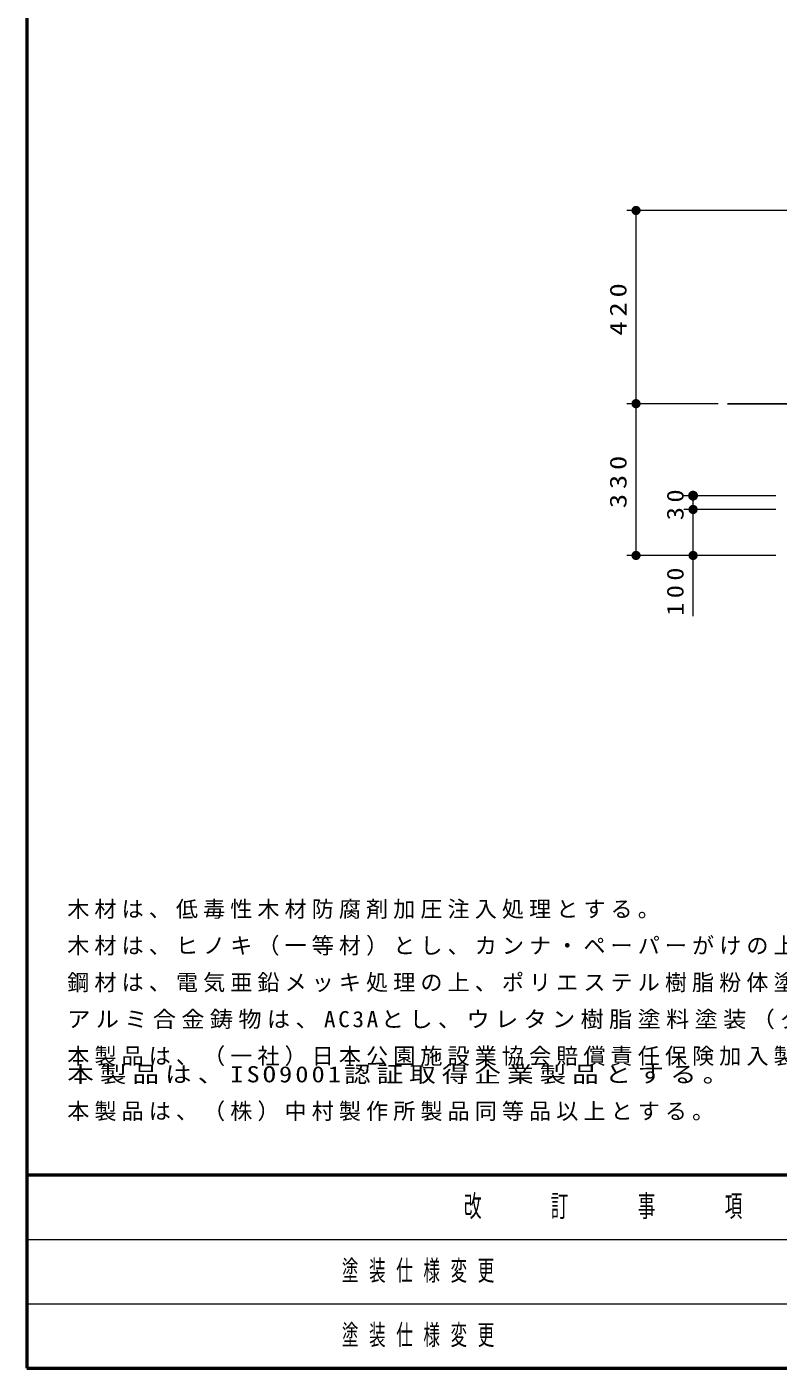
# Model space of a CAD drawing. Units: millimetres on the paper, scale 1:20. Extents: x -365 to 0, y 0 to 257.
# Drawn here: x -365 to -283.3, y 0 to 145.8 of the extents above; entities that cross this region are included whole.
import ezdxf

# ---------------------------------------------------------------- set-up
doc = ezdxf.new("R2010")
doc.units = ezdxf.units.MM
doc.layers.add('LY_1', color=7, linetype='Continuous', lineweight=25)
doc.layers.add('LY_3', color=7, linetype='Continuous', lineweight=13)
doc.styles.add('ＭＳ ゴシック', font='')
doc.styles.get('ＭＳ ゴシック').set_extended_font_data('MS Gothic')

# ---------------------------------------------------------------- blocks, each defined once
blk = doc.blocks.new('filled_dot')
at = {"color": 0, "linetype": 'Continuous', "lineweight": -2, "const_width": 1.25}
blk.add_lwpolyline([(-0.625, 0, 1), (0.625, 0, 1)], format="xyb", close=True, dxfattribs=at)

msp = doc.modelspace()

# ---------------------------------------------------------------- linework, layer by layer
at = {"layer": 'LY_1', "lineweight": 13}
for p, q in [((-278.781, 125.838), (-299.782, 125.838)), ((-298.782, 104.838), (-298.782, 125.838)), ((-289.851, 104.838), (-299.782, 104.838)), ((-298.782, 88.338), (-298.782, 104.838)), ((-283.582, 94.838), (-293.582, 94.838)), ((-292.582, 93.338), (-292.582, 94.838)), ((-283.582, 93.338), (-293.582, 93.338)), ((-292.582, 81.724), (-292.582, 93.338)), ((-283.582, 88.338), (-299.782, 88.338))]:
    msp.add_line(p, q, dxfattribs=at)
at = {"layer": 'LY_1'}
msp.add_line((-288.851, 104.838), (-280.082, 104.838), dxfattribs=at)
at = {"layer": 'LY_3', "lineweight": 50}
for p, q in [((-365, 257), (-365, 0)), ((-365, 21), (0, 21)), ((-365, 0), (0, 0))]:
    msp.add_line(p, q, dxfattribs=at)
at = {"layer": 'LY_3'}
for p, q in [((-365, 14), (-238.5, 14)), ((-365, 7), (-238.5, 7))]:
    msp.add_line(p, q, dxfattribs=at)

# ---------------------------------------------------------------- block references
at = {"layer": 'LY_1', "lineweight": 13}
for p, xscale, yscale, rotation in [((-298.782, 125.838), 0.4, 0.4, 270), ((-298.782, 104.838), 0.4, 0.4, 90), ((-298.782, 104.838), 0.4, 0.4, 270), ((-292.582, 94.838), 0.431, 0.431, 270), ((-292.582, 93.338), 0.4, 0.4, 270), ((-298.782, 88.338), 0.4, 0.4, 90), ((-292.582, 88.338), 0.4, 0.4, 90)]:
    msp.add_blockref('filled_dot', p, dxfattribs=dict(at, xscale=xscale, yscale=yscale, rotation=rotation))

# ---------------------------------------------------------------- texts
at = {"layer": 'LY_1', "char_height": 1.833, "attachment_point": 8, "rotation": 90, "style": 'ＭＳ ゴシック'}
for s, insert in [('\\T1.33;\\W1.25;420', (-299.782, 115.338)), ('\\T1.33;\\W1.25;330', (-299.782, 96.588)), ('\\T1.34;\\W1.15;30', (-293.582, 94.088)), ('\\T1.33;\\W1.15;100', (-293.582, 84.641))]:
    msp.add_mtext(s, dxfattribs=dict(at, insert=insert))
at = {"layer": 'LY_1', "style": 'ＭＳ ゴシック'}
for s, insert, char_height, attachment_point in [('\\T1.23;木材は、低毒性木材防腐剤加圧注入処理とする。', (-360.606, 48.826), 1.76, 7), ('\\T1.23;木材は、ヒノキ（一等材）とし、カンナ・ペーパーがけの上、木材保護着色塗料（メイプル）塗装仕上げとする。', (-360.606, 44.826), 1.76, 7), ('\\T1.23;鋼材は、電気亜鉛メッキ処理の上、ポリエステル樹脂粉体塗装（ダークグレー）仕上げとする。', (-360.606, 40.826), 1.76, 7), ('\\T1.23;\\W1.05;アルミ合金鋳物は、AC3Aとし、ウレタン樹脂塗料塗装（ダークグレー）仕上げとする。', (-360.606, 36.826), 1.76, 7), ('\\T1.23;本製品は、（一社）日本公園施設業協会賠償責任保険加入製品とする。', (-360.606, 32.826), 1.76, 7), ('\\T1.23;\\W1.2;本製品は、ISO9001認証取得企業製品とする。', (-360.606, 32.826), 1.76, 1), ('\\T1.23;本製品は、（株）中村製作所製品同等品以上とする。', (-360.606, 28.826), 1.76, 1), ('\\T1.64;\\W0.6;塗装仕様変更', (-330.75, 10.5), 2.199, 4), ('\\T1.64;\\W0.6;塗装仕様変更', (-330.75, 3.5), 2.199, 4)]:
    msp.add_mtext(s, dxfattribs=dict(at, insert=insert, char_height=char_height, attachment_point=attachment_point))
at = {"layer": 'LY_3', "color": 4, "insert": (-301.75, 17.5), "char_height": 2.346, "attachment_point": 5, "style": 'ＭＳ ゴシック'}
msp.add_mtext('\\T1.64;\\W0.6;改\u3000\u3000訂\u3000\u3000事\u3000\u3000項', dxfattribs=at)

doc.saveas('drawing.dxf')
